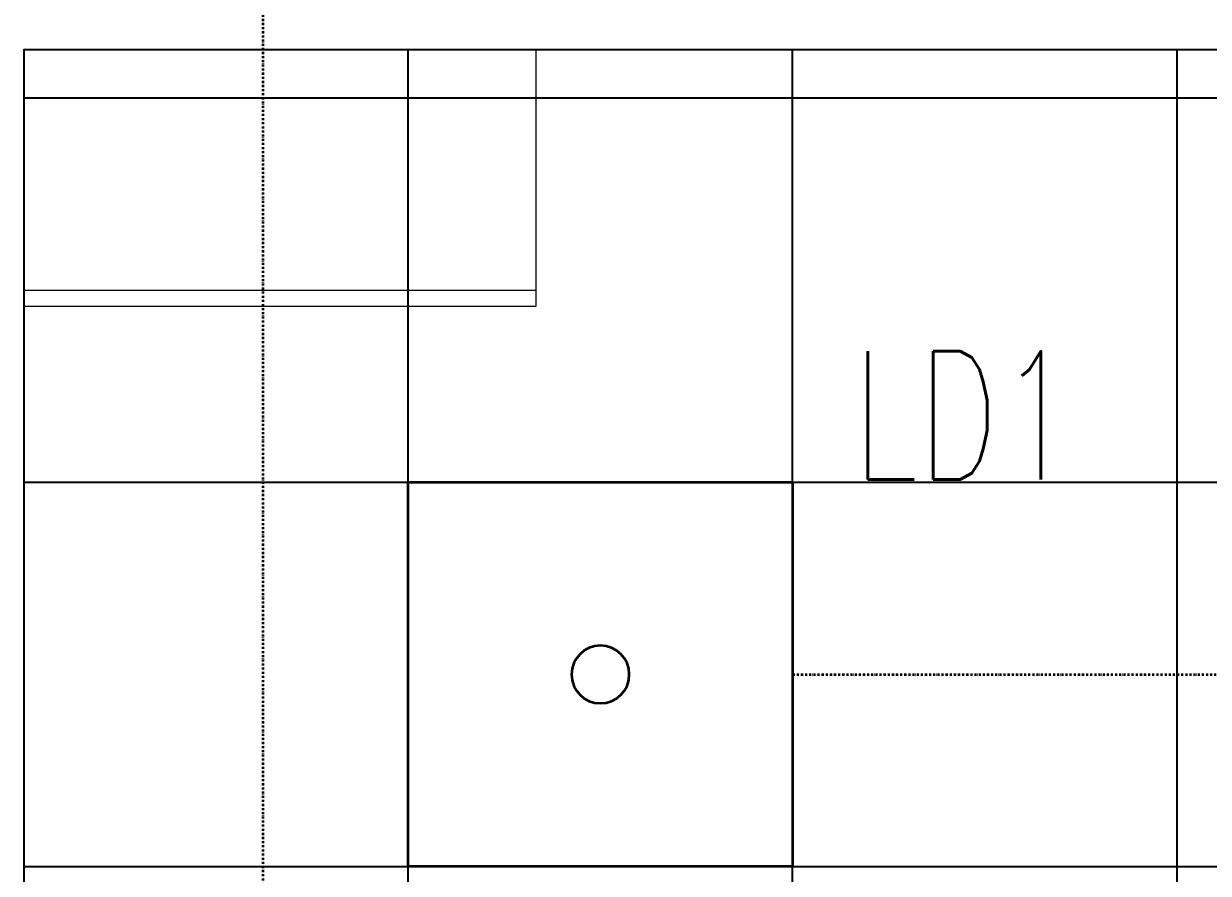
# Model space of a CAD drawing. Extents: x -12260 to 184725, y -29287 to 19916.
# Drawn here: x 39476 to 41325, y 4150 to 5476 of the extents above; entities that cross this region are included whole.
import ezdxf
from ezdxf.enums import TextEntityAlignment as Align

# ---------------------------------------------------------------- set-up
doc = ezdxf.new("R2010")
doc.units = 0
doc.header["$LTSCALE"] = 0.25
doc.linetypes.add('DASHDOT', pattern=[25.4, 12.7, -6.35, 0, -6.35])
doc.layers.add('01-First Floor-FUR$0$FALSE CEILING', color=251, linetype='Continuous')
for name, color, linetype, lineweight in [('01-First Floor-FUR$0$LOADING', 253, 'Continuous', 5), ('01-First Floor-FUR$0$Walls', 251, 'Continuous', 5), ('E-LITE-CIRC-NUMB', 6, 'Continuous', 25), ('E-LITE-CLNG', 150, 'Continuous', 35), ('E-LITE-CLNG-CNDT', 6, 'DASHDOT', 35), ('E-LITE-CTRL', 6, 'Continuous', 25), ('E-LITE-IDEN', 6, 'Continuous', 25)]:
    doc.layers.add(name, color=color, linetype=linetype, lineweight=lineweight)
doc.styles.add('DC_SIMPLEX', font='SIMPLEX.shx', dxfattribs={"width": 0.7})

# ---------------------------------------------------------------- blocks, each defined once
blk = doc.blocks.new('*U24')
blk.add_lwpolyline([(-300, 300), (-300, -300), (300, -300), (300, 300)], close=True)
blk.add_circle((0, 0), 45)
at = {"layer": 'E-LITE-CIRC-NUMB', "style": 'DC_SIMPLEX', "width": 0.7, "flags": 8}
blk.add_attdef('CIRCUIT', text='', height=200, rotation=0, dxfattribs=at).set_placement((-473.9, 300), align=Align.RIGHT)
at = {"layer": 'E-LITE-CTRL', "style": 'DC_SIMPLEX', "width": 0.7, "flags": 8}
blk.add_attdef('CONTROL', (1118.9, -935), '', height=200, rotation=360, dxfattribs=at)
at = {"layer": 'E-LITE-IDEN', "style": 'DC_SIMPLEX', "width": 0.7, "flags": 8}
blk.add_attdef('TYPE', (460.4, 457.6), '', height=200, rotation=360, dxfattribs=at)
blk = doc.blocks.new('01-First Floor-FUR$0$GF21027-P')
at = {"layer": '01-First Floor-FUR$0$LOADING'}
for p, q in [((0.4, 0.4), (-0.4, 0.4)), ((-0.4, 0.4), (-0.4, 0)), ((0.4, 0), (0.4, 0.4)), ((-0.4, 0.025), (0.4, 0.025)), ((-0.4, 0), (0.4, 0))]:
    blk.add_line(p, q, dxfattribs=at)
blk = doc.blocks.new('01-First Floor-FUR')
at = {"layer": '01-First Floor-FUR$0$FALSE CEILING', "linetype": 'Continuous'}
for p, q in [((40076, 2360), (40076, 5435)), ((40676, 2360), (40676, 5435)), ((41276, 2360), (41276, 5435)), ((39476, 5360), (43476, 5360)), ((39476, 4760), (43476, 4760)), ((39476, 4160), (43476, 4160))]:
    blk.add_line(p, q, dxfattribs=at)
at = {"layer": '01-First Floor-FUR$0$FALSE CEILING'}
blk.add_lwpolyline([(39476, 2360), (43476, 2360), (43476, 5435), (39476, 5435)], close=True, dxfattribs=at)
at = {"layer": '01-First Floor-FUR$0$Walls'}
for p, q in [((43476, 5435), (39476, 5435)), ((39476, 5435), (39476, 2360))]:
    blk.add_line(p, q, dxfattribs=at)
at = {"layer": '01-First Floor-FUR$0$LOADING', "color": 1, "xscale": 1000, "yscale": 1000, "zscale": 1000, "rotation": 2.091175133064225e-08}
blk.add_blockref('01-First Floor-FUR$0$GF21027-P', (39876, 5035, -0.1), dxfattribs=at)

msp = doc.modelspace()

# ---------------------------------------------------------------- linework, layer by layer
at = {"layer": 'E-LITE-CLNG-CNDT', "color": 1}
msp.add_lwpolyline([(40076, 3260), (39899.6, 3361.8, -0.267949), (39849.6, 3448.4), (39849.6, 6335.1, -0.414214), (39949.6, 6435.1), (40076, 6435.1)], format="xyb", dxfattribs=at)
at = {"layer": 'E-LITE-CLNG-CNDT'}
msp.add_lwpolyline([(40676.2, 4460), (42476.2, 4460)], dxfattribs=at)

# ---------------------------------------------------------------- block references
at = {"layer": 'E-LITE-CLNG'}
ref = msp.add_blockref('*U24', (40376.1, 4460), dxfattribs=dict(at, xscale=-1))
ref.add_attrib('TYPE', 'LD1', (40769.6, 4764.5), dxfattribs={"layer": 'E-LITE-IDEN', "height": 200, "rotation": 0, "style": 'DC_SIMPLEX', "width": 0.7, "flags": 8})
at = {"layer": 'E-LITE-CLNG-CNDT'}
msp.add_blockref('01-First Floor-FUR', (0, 0), dxfattribs=at)

doc.saveas('drawing.dxf')
